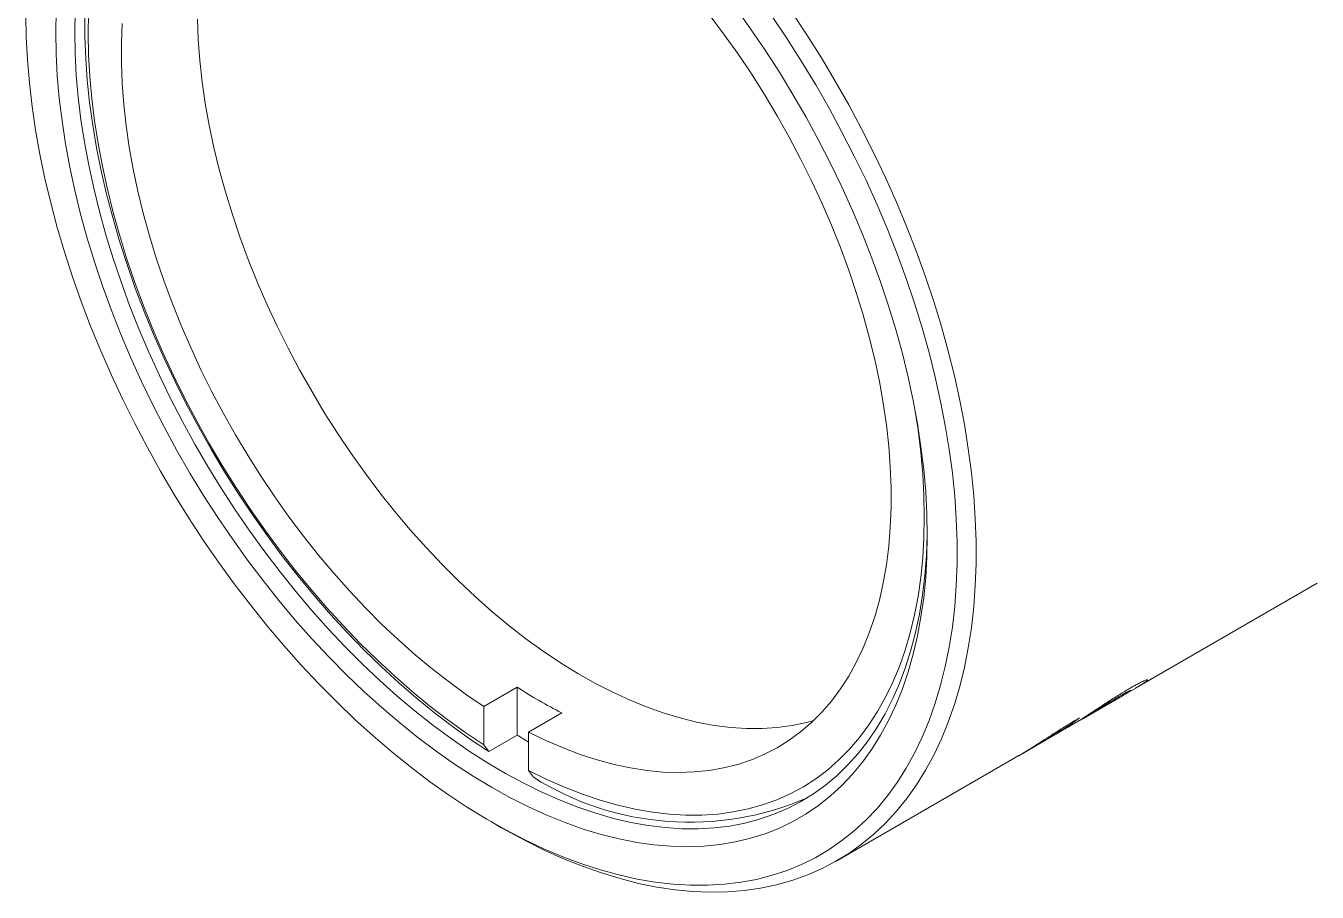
# Model space of a CAD drawing. Header units: millimetres. Extents: x 2 to 278, y 1 to 215.
# Drawn here: x 239.63 to 264.03, y 177.72 to 194.08 of the extents above; entities that cross this region are included whole.
import ezdxf

# ---------------------------------------------------------------- set-up
doc = ezdxf.new("R2010")
doc.units = ezdxf.units.MM

msp = doc.modelspace()

# ---------------------------------------------------------------- linework, layer by layer
at = {"color": 7, "linetype": 'Continuous', "lineweight": 0}
for p, q in [((260.601, 181.571), (264.032, 183.551)), ((248.913, 181.59), (248.284, 181.227)), ((248.913, 181.59), (248.913, 180.686)), ((259.602, 180.994), (260.352, 181.428)), ((260.352, 181.428), (260.602, 181.571)), ((248.284, 181.227), (248.284, 180.503)), ((249.757, 181.102), (249.129, 180.739)), ((259.309, 180.825), (259.602, 180.994)), ((248.913, 180.686), (248.374, 180.375)), ((249.129, 180.016), (249.129, 180.739)), ((258.641, 180.44), (259.309, 180.825)), ((248.284, 180.503), (248.374, 180.375)), ((258.391, 180.295), (258.641, 180.44)), ((254.956, 178.312), (258.393, 180.296)), ((249.218, 179.888), (249.129, 180.016)), ((248.426, 179.046), (248.606, 178.942))]:
    msp.add_line(p, q, dxfattribs=at)
at = {"color": 8, "linetype": 'Continuous', "lineweight": 0}
for p, q in [((260.62, 181.582), (260.601, 181.571)), ((260.352, 181.428), (260.362, 181.433))]:
    msp.add_line(p, q, dxfattribs=at)
at = {"color": 7, "linetype": 'Continuous', "lineweight": 0, "flags": 128}
for points in [[(239.627, 194.288), (239.634, 193.867), (239.656, 193.437), (239.693, 193.001), (239.745, 192.558), (239.812, 192.109), (239.893, 191.656), (239.988, 191.198), (240.097, 190.737), (240.221, 190.274), (240.358, 189.809), (240.509, 189.342), (240.674, 188.876), (240.851, 188.41), (241.042, 187.945), (241.244, 187.483), (241.459, 187.023), (241.686, 186.567), (241.924, 186.116), (242.173, 185.669), (242.432, 185.229), (242.702, 184.795), (242.981, 184.369), (243.269, 183.951), (243.566, 183.542), (243.871, 183.143), (244.184, 182.753), (244.505, 182.375), (244.831, 182.008), (245.164, 181.653), (245.502, 181.311), (245.846, 180.982), (246.193, 180.668), (246.545, 180.367), (246.899, 180.082), (247.256, 179.811), (247.615, 179.557), (247.976, 179.319), (248.337, 179.098), (248.698, 178.893), (249.059, 178.706), (249.419, 178.537), (249.777, 178.386), (250.133, 178.253), (250.486, 178.138), (250.836, 178.043), (251.181, 177.966), (251.522, 177.907), (251.858, 177.868), (252.188, 177.849), (252.511, 177.848), (252.828, 177.866), (253.137, 177.904), (253.438, 177.96), (253.731, 178.036), (254.015, 178.13), (254.289, 178.243), (254.554, 178.375), (254.808, 178.525), (255.051, 178.693), (255.284, 178.878), (255.505, 179.081), (255.713, 179.301), (255.91, 179.538), (256.094, 179.791), (256.265, 180.06), (256.422, 180.345), (256.567, 180.644), (256.697, 180.958), (256.814, 181.285), (256.916, 181.626), (257.004, 181.98), (257.078, 182.346), (257.137, 182.724), (257.182, 183.112), (257.211, 183.511), (257.226, 183.92), (257.226, 184.337), (257.211, 184.762), (257.182, 185.195), (257.137, 185.635), (257.078, 186.081), (257.004, 186.532), (256.916, 186.988), (256.814, 187.447), (256.697, 187.909), (256.567, 188.374), (256.422, 188.84), (256.265, 189.306), (256.094, 189.773), (255.91, 190.238), (255.713, 190.702), (255.505, 191.163), (255.284, 191.621), (255.051, 192.074), (254.808, 192.523), (254.554, 192.967), (254.289, 193.404), (254.015, 193.834), (253.731, 194.256)], [(253.039, 194.424), (253.324, 194.026), (253.601, 193.62), (253.868, 193.205), (254.125, 192.784), (254.373, 192.355), (254.609, 191.922), (254.834, 191.483), (255.048, 191.04), (255.25, 190.594), (255.44, 190.145), (255.617, 189.695), (255.781, 189.244), (255.931, 188.793), (256.068, 188.342), (256.192, 187.893), (256.301, 187.447), (256.397, 187.003), (256.477, 186.564), (256.544, 186.129), (256.596, 185.7), (256.633, 185.277), (256.655, 184.862), (256.662, 184.454), (256.655, 184.054), (256.633, 183.664), (256.596, 183.284), (256.544, 182.915), (256.477, 182.557), (256.397, 182.211), (256.301, 181.878), (256.192, 181.557), (256.068, 181.251), (255.931, 180.959), (255.781, 180.682), (255.617, 180.42), (255.44, 180.174), (255.25, 179.944), (255.048, 179.731), (254.834, 179.535), (254.609, 179.356), (254.373, 179.196), (254.125, 179.053), (253.868, 178.928), (253.601, 178.822), (253.324, 178.735), (253.039, 178.667), (252.745, 178.618), (252.443, 178.587), (252.135, 178.576), (251.819, 178.584), (251.498, 178.611), (251.171, 178.658), (250.839, 178.723), (250.502, 178.807), (250.162, 178.91), (249.819, 179.032), (249.473, 179.171), (249.126, 179.329), (248.777, 179.505), (248.427, 179.698), (248.078, 179.909), (247.729, 180.136), (247.381, 180.379), (247.036, 180.638), (246.692, 180.913), (246.352, 181.203), (246.016, 181.507), (245.684, 181.825), (245.357, 182.157), (245.035, 182.501), (244.72, 182.857), (244.411, 183.224), (244.11, 183.603), (243.816, 183.991), (243.531, 184.389), (243.254, 184.795), (242.987, 185.21), (242.729, 185.632), (242.482, 186.06), (242.246, 186.494), (242.02, 186.932), (241.807, 187.375), (241.605, 187.821), (241.415, 188.27), (241.238, 188.72), (241.074, 189.171), (240.923, 189.623), (240.786, 190.073), (240.663, 190.522), (240.553, 190.969), (240.458, 191.412), (240.377, 191.851), (240.311, 192.286), (240.259, 192.715), (240.222, 193.138), (240.2, 193.554), (240.192, 193.962)], [(240.192, 193.962), (240.2, 194.361)], [(240.559, 194.355), (240.552, 193.962)], [(248.374, 180.375), (248.031, 180.603), (247.689, 180.847), (247.348, 181.106), (247.011, 181.381), (246.677, 181.67), (246.346, 181.974), (246.02, 182.291), (245.7, 182.621), (245.385, 182.964), (245.076, 183.318), (244.774, 183.684), (244.479, 184.06), (244.192, 184.446), (243.914, 184.841), (243.644, 185.244), (243.384, 185.656), (243.134, 186.073), (242.894, 186.498), (242.665, 186.927), (242.447, 187.361), (242.241, 187.799), (242.047, 188.239), (241.865, 188.682), (241.696, 189.126), (241.54, 189.571), (241.397, 190.016), (241.268, 190.459), (241.152, 190.901), (241.05, 191.339), (240.963, 191.775), (240.89, 192.206), (240.831, 192.632), (240.787, 193.052), (240.758, 193.465), (240.743, 193.871), (240.743, 194.269)], [(240.814, 194.32), (240.807, 193.929), (240.814, 193.53), (240.836, 193.122), (240.873, 192.708), (240.925, 192.287), (240.992, 191.861), (241.073, 191.43), (241.168, 190.995), (241.277, 190.557), (241.401, 190.117), (241.538, 189.675), (241.688, 189.233), (241.852, 188.791), (242.029, 188.351), (242.218, 187.912), (242.419, 187.476), (242.632, 187.043), (242.857, 186.615), (243.092, 186.192), (243.339, 185.775), (243.595, 185.365), (243.861, 184.962), (244.136, 184.567), (244.419, 184.182), (244.711, 183.806), (245.01, 183.441), (245.316, 183.087), (245.628, 182.745), (245.946, 182.415), (246.27, 182.098), (246.598, 181.795), (246.93, 181.506), (247.265, 181.232), (247.603, 180.973), (247.943, 180.73), (248.284, 180.503)], [(254.104, 194.338), (254.387, 193.911), (254.661, 193.476), (254.925, 193.034), (255.178, 192.586), (255.421, 192.133), (255.652, 191.674), (255.872, 191.213), (256.08, 190.748), (256.276, 190.28), (256.459, 189.811), (256.629, 189.341), (256.786, 188.871), (256.93, 188.402), (257.059, 187.935), (257.175, 187.469), (257.277, 187.007), (257.365, 186.548), (257.438, 186.094), (257.497, 185.646), (257.541, 185.203), (257.571, 184.767), (257.585, 184.338), (257.585, 183.918), (257.571, 183.507), (257.541, 183.105), (257.497, 182.713), (257.438, 182.332), (257.365, 181.962), (257.277, 181.605), (257.175, 181.26), (257.059, 180.929), (256.93, 180.611), (256.786, 180.308), (256.629, 180.019), (256.459, 179.746), (256.276, 179.488), (256.08, 179.247), (255.872, 179.022), (255.652, 178.814), (255.421, 178.623), (255.178, 178.45), (254.925, 178.294), (254.661, 178.157), (254.387, 178.038), (254.104, 177.938), (253.812, 177.856), (253.511, 177.793), (253.202, 177.749), (252.885, 177.724), (252.562, 177.718), (252.232, 177.731), (251.896, 177.763), (251.555, 177.814), (251.208, 177.884), (250.858, 177.973), (250.504, 178.08), (250.146, 178.206), (249.787, 178.35), (249.425, 178.512), (249.062, 178.692), (248.698, 178.889), (248.606, 178.942)], [(249.129, 180.739), (249.456, 180.581), (249.782, 180.441), (250.105, 180.318), (250.426, 180.214), (250.744, 180.129), (251.057, 180.063), (251.365, 180.015), (251.668, 179.987), (251.965, 179.978), (252.255, 179.988), (252.538, 180.017), (252.813, 180.065), (253.08, 180.132), (253.338, 180.218), (253.587, 180.323), (253.825, 180.446), (254.053, 180.587), (254.27, 180.746), (254.476, 180.923), (254.67, 181.117), (254.852, 181.327), (255.022, 181.555), (255.178, 181.798), (255.321, 182.056), (255.451, 182.33), (255.567, 182.617), (255.669, 182.919), (255.757, 183.234), (255.831, 183.561), (255.89, 183.9), (255.934, 184.25), (255.964, 184.611), (255.979, 184.981), (255.979, 185.36), (255.964, 185.748), (255.934, 186.143), (255.89, 186.544), (255.831, 186.951), (255.757, 187.363), (255.669, 187.779), (255.567, 188.199), (255.451, 188.621), (255.321, 189.044), (255.178, 189.468), (255.022, 189.892), (254.852, 190.314), (254.67, 190.735), (254.476, 191.153), (254.27, 191.568), (254.053, 191.978), (253.825, 192.382), (253.587, 192.781), (253.338, 193.172), (253.08, 193.556), (252.813, 193.931), (252.538, 194.297)], [(241.449, 194.127), (241.434, 193.757), (241.434, 193.377), (241.449, 192.99), (241.479, 192.595), (241.523, 192.194), (241.582, 191.786), (241.656, 191.374), (241.744, 190.958), (241.846, 190.539), (241.962, 190.117), (242.092, 189.694), (242.235, 189.27), (242.391, 188.846), (242.561, 188.423), (242.743, 188.002), (242.937, 187.584), (243.143, 187.17), (243.36, 186.76), (243.588, 186.355), (243.826, 185.957), (244.075, 185.566), (244.333, 185.182), (244.6, 184.807), (244.875, 184.441), (245.158, 184.085), (245.448, 183.74), (245.745, 183.406), (246.048, 183.085), (246.356, 182.776), (246.669, 182.481), (246.987, 182.2), (247.308, 181.933), (247.631, 181.682), (247.957, 181.446), (248.284, 181.227)], [(242.871, 194.207), (242.886, 193.819), (242.916, 193.423), (242.96, 193.022), (243.019, 192.614), (243.093, 192.201), (243.181, 191.785), (243.283, 191.365), (243.4, 190.943), (243.53, 190.519), (243.673, 190.094), (243.83, 189.67), (244, 189.247), (244.182, 188.826), (244.377, 188.408), (244.583, 187.993), (244.801, 187.583), (245.029, 187.178), (245.268, 186.779), (245.517, 186.387), (245.775, 186.003), (246.043, 185.628), (246.318, 185.262), (246.602, 184.906), (246.892, 184.561), (247.19, 184.227), (247.493, 183.906), (247.802, 183.597), (248.116, 183.302), (248.433, 183.021), (248.755, 182.755), (249.079, 182.504), (249.405, 182.268), (249.733, 182.049), (250.061, 181.846), (250.39, 181.661), (250.718, 181.493), (251.045, 181.343), (251.37, 181.21), (251.693, 181.097), (252.013, 181.001), (252.329, 180.925), (252.64, 180.867), (252.946, 180.829), (253.246, 180.81), (253.541, 180.81), (253.828, 180.829), (254.107, 180.867), (254.379, 180.924), (254.518, 180.962)], [(240.552, 193.962), (240.559, 193.56), (240.581, 193.15), (240.618, 192.734), (240.669, 192.311), (240.735, 191.883), (240.815, 191.45), (240.91, 191.013), (241.018, 190.573), (241.14, 190.131), (241.276, 189.687), (241.426, 189.243), (241.588, 188.798), (241.764, 188.355), (241.951, 187.914), (242.151, 187.474), (242.363, 187.039), (242.586, 186.607), (242.82, 186.181), (243.065, 185.76), (243.32, 185.345), (243.585, 184.938), (243.858, 184.539), (244.141, 184.148), (244.431, 183.767), (244.729, 183.397), (245.035, 183.036), (245.346, 182.688), (245.664, 182.351), (245.987, 182.027), (246.315, 181.717), (246.647, 181.42), (246.983, 181.138), (247.321, 180.871), (247.662, 180.619), (248.005, 180.383), (248.349, 180.163), (248.693, 179.96), (249.037, 179.774), (249.38, 179.606), (249.722, 179.455), (250.062, 179.322), (250.399, 179.208), (250.733, 179.112), (251.063, 179.034), (251.389, 178.976), (251.709, 178.936), (252.024, 178.915), (252.333, 178.913), (252.635, 178.93), (252.929, 178.967), (253.216, 179.022), (253.494, 179.095), (253.763, 179.188), (254.023, 179.299), (254.272, 179.428), (254.512, 179.575), (254.741, 179.741), (254.958, 179.923), (255.164, 180.123), (255.358, 180.339), (255.54, 180.572), (255.709, 180.821), (255.865, 181.086), (256.007, 181.365), (256.136, 181.659), (256.252, 181.967), (256.353, 182.288), (256.441, 182.622), (256.514, 182.969), (256.572, 183.327), (256.616, 183.696), (256.646, 184.075), (256.66, 184.463), (256.662, 184.558)], [(249.129, 180.016), (249.47, 179.848), (249.81, 179.699), (250.148, 179.567), (250.483, 179.454), (250.815, 179.36), (251.143, 179.285), (251.467, 179.228), (251.785, 179.19), (252.097, 179.172), (252.403, 179.173), (252.702, 179.193), (252.994, 179.232), (253.277, 179.29), (253.552, 179.367), (253.818, 179.463), (254.074, 179.577), (254.321, 179.71), (254.556, 179.861), (254.781, 180.03), (254.994, 180.216), (255.195, 180.42), (255.385, 180.64), (255.561, 180.877), (255.725, 181.13), (255.875, 181.398), (256.013, 181.681), (256.136, 181.979), (256.245, 182.291), (256.341, 182.616), (256.421, 182.953), (256.488, 183.303), (256.54, 183.664), (256.577, 184.035), (256.599, 184.417), (256.606, 184.808), (256.599, 185.208), (256.577, 185.615), (256.54, 186.03), (256.488, 186.451), (256.424, 186.865)]]:
    msp.add_lwpolyline(points, dxfattribs=at)
at = {"color": 7, "linetype": 'Continuous', "lineweight": 0}
for centre, radius, start, end in [((247.584, 188.721), 19.098, 2.5593, 57.4354), ((254.175, 189.73), 9.693, 237.1208, 242.8846), ((256.878, 184.377), 4.292, 304.961, 308.2896), ((255.012, 190.245), 11.339, 237.4611, 238.7439), ((252.174, 184.604), 5.566, 237.9289, 293.5355)]:
    msp.add_arc(centre, radius, start, end, dxfattribs=at)
for points, knots in [([(259.741, 181.092), (259.775, 181.114), (259.834, 181.152), (259.928, 181.214), (260.021, 181.275), (260.155, 181.362), (260.293, 181.448), (260.42, 181.526), (260.479, 181.56), (260.508, 181.577)], [0, 0, 0, 0, 0.1430398, 0.2503154, 0.3754561, 0.5005456, 0.749766, 0.8748327, 1, 1, 1, 1]), ([(260.508, 181.577), (260.531, 181.59), (260.577, 181.616), (260.659, 181.661), (260.741, 181.702), (260.807, 181.73), (260.843, 181.735), (260.804, 181.698), (260.715, 181.639), (260.652, 181.601), (260.62, 181.582)], [0, 0, 0, 0, 0.0626382, 0.1252338, 0.2502468, 0.3754764, 0.5002739, 0.7495792, 0.8747559, 1, 1, 1, 1]), ([(260.324, 181.434), (260.307, 181.424), (260.273, 181.404), (260.198, 181.36), (260.096, 181.297), (260, 181.237), (259.929, 181.192), (259.895, 181.171), (259.878, 181.16)], [0, 0, 0, 0, 0.125279, 0.250446, 0.499644, 0.74939, 0.874669, 1, 1, 1, 1]), ([(260.362, 181.433), (260.382, 181.445), (260.421, 181.468), (260.479, 181.504), (260.511, 181.528), (260.499, 181.528), (260.463, 181.511), (260.414, 181.485), (260.366, 181.458), (260.338, 181.442), (260.324, 181.434)], [0, 0, 0, 0, 0.1252443, 0.2504599, 0.499877, 0.6250024, 0.7497795, 0.8747854, 0.9373721, 1, 1, 1, 1])]:
    msp.add_open_spline(points, degree=3, knots=knots, dxfattribs=at)
at = {"color": 8, "linetype": 'Continuous', "lineweight": 0}
for points, knots in [([(259.309, 180.825), (259.311, 180.826), (259.346, 180.847), (259.407, 180.883), (259.495, 180.936), (259.574, 180.985), (259.656, 181.037), (259.712, 181.073), (259.741, 181.092)], [0, 0, 0, 0, 0.011144, 0.252119, 0.435495, 0.63334, 0.803924, 1, 1, 1, 1]), ([(259.878, 181.16), (259.839, 181.136), (259.76, 181.088), (259.671, 181.034), (259.617, 181.003), (259.602, 180.995)], [0, 0, 0, 0, 0.412669, 0.831364, 1, 1, 1, 1]), ([(258.393, 180.296), (258.402, 180.302), (258.426, 180.315), (258.469, 180.341), (258.526, 180.375), (258.611, 180.428), (258.726, 180.501), (258.879, 180.599), (259.044, 180.706), (259.188, 180.797), (259.301, 180.867), (259.383, 180.917), (259.462, 180.964), (259.512, 180.994), (259.537, 181.008)], [0, 0, 0, 0, 0.033679, 0.088768, 0.15399, 0.219093, 0.353519, 0.479393, 0.608219, 0.739419, 0.804935, 0.869698, 0.934833, 1, 1, 1, 1]), ([(259.337, 180.86), (259.316, 180.847), (259.274, 180.823), (259.208, 180.783), (259.128, 180.736), (259.035, 180.679), (258.949, 180.626), (258.884, 180.586), (258.839, 180.558), (258.796, 180.532), (258.751, 180.505), (258.706, 180.478), (258.669, 180.456), (258.649, 180.444), (258.641, 180.44)], [0, 0, 0, 0, 0.086628, 0.176444, 0.262799, 0.393948, 0.525032, 0.589528, 0.656431, 0.717902, 0.787858, 0.874982, 0.954056, 1, 1, 1, 1])]:
    msp.add_open_spline(points, degree=3, knots=knots, dxfattribs=at)

doc.saveas('drawing.dxf')
